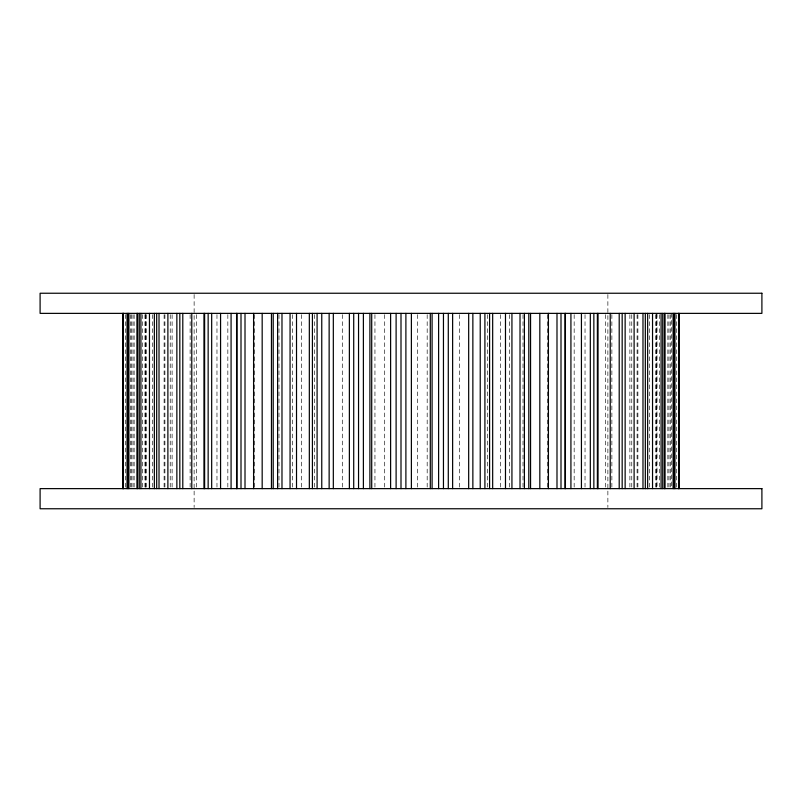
<?xml version="1.0" encoding="UTF-8"?>
<svg xmlns="http://www.w3.org/2000/svg" width="802" height="802" viewBox="0 0 802 802"><rect width="100%" height="100%" fill="white"/><g stroke="black" fill="none" stroke-linecap="round" stroke-linejoin="round"><path stroke-width="0.6" stroke-dasharray="4.01 3.01" d="M676.708 314.625L676.708 487.375M671.404 313.371L671.404 487.375M670.462 314.625L670.462 487.375M669.018 314.625L669.018 487.375M667.865 314.625L667.865 487.375M659.555 314.625L659.555 487.375M656.968 313.371L656.968 487.375M656.778 314.625L656.778 487.375M656.407 314.625L656.407 487.375M655.655 314.625L655.655 487.375M649.69 314.625L649.69 487.375M637.891 314.625L637.891 487.375M637.089 314.625L637.089 487.375M631.765 314.625L631.765 487.375M629.891 314.625L629.891 487.375M611.876 314.625L611.876 487.375M607.876 294.494L607.876 507.506M605.36 314.625L605.36 487.375M585.029 314.625L585.029 487.375M574.162 314.625L574.162 487.375M547.325 314.625L547.325 487.375M523.014 314.625L523.014 487.375M509.501 314.625L509.501 487.375M500.418 314.625L500.418 487.375M487.335 314.625L487.335 487.375M459.596 314.625L459.596 487.375M427.175 314.625L427.175 487.375M417.411 314.625L417.411 487.375M384.709 314.625L384.709 487.375M374.945 314.625L374.945 487.375M342.294 314.625L342.294 487.375M314.665 314.625L314.665 487.375M301.582 314.625L301.582 487.375M292.499 314.625L292.499 487.375M278.986 314.625L278.986 487.375M254.675 314.625L254.675 487.375M227.838 314.625L227.838 487.375M216.971 314.625L216.971 487.375M196.64 314.625L196.64 487.375M194.124 294.494L194.124 507.506M190.124 314.625L190.124 487.375M172.109 314.625L172.109 487.375M170.235 314.625L170.235 487.375M164.911 314.625L164.911 487.375M164.109 314.625L164.109 487.375M152.31 314.625L152.31 487.375M146.345 314.625L146.345 488.629M145.593 314.625L145.593 487.375M145.222 314.625L145.222 487.375M145.032 314.625L145.032 487.375M142.445 314.625L142.445 487.375M134.135 314.625L134.135 487.375M132.982 314.625L132.982 487.375M131.538 314.625L131.538 487.375M130.616 314.625L130.596 487.375M125.292 314.625L125.292 488.629"/><path stroke-width="1.2" d="M679.093 313.371L679.093 488.629M678.903 313.371L678.903 488.629M678.713 313.371L678.713 488.629M674.953 313.371L674.953 488.629M674.021 313.371L674.021 488.629M673.089 313.371L673.089 488.629M665.058 313.371L665.058 488.629M664.387 313.371L664.387 488.629M662.733 313.371L662.733 488.629M661.079 313.371L661.079 488.629M652.537 313.371L652.537 488.629M647.655 313.371L647.655 488.629M645.319 313.371L645.319 488.629M642.983 313.371L642.983 488.629M634.111 313.371L634.111 488.629M625.139 313.371L625.139 488.629M622.172 313.371L622.172 488.629M619.204 313.371L619.204 488.629M610.222 313.371L610.222 488.629M598.041 313.371L598.041 488.629M597.38 313.371L597.38 488.629M593.851 313.371L593.851 488.629M590.322 313.371L590.322 488.629M581.43 313.371L581.43 488.629M570.924 313.371L570.924 488.629M565.41 313.371L565.41 488.629M565.009 313.371L565.009 488.629M560.999 313.371L560.999 488.629M556.989 313.371L556.989 488.629M548.418 313.371L548.418 488.629M539.826 313.371L539.826 488.629M530.553 313.371L530.553 488.629M528.789 313.371L528.789 488.629M524.398 313.371L524.398 488.629M520.017 313.371L520.017 488.629M511.937 313.371L511.937 488.629M505.481 313.371L505.481 488.629M492.669 313.371L492.669 488.629M489.581 313.371L489.581 488.629M484.909 313.371L484.909 488.629M480.238 313.371L480.238 488.629M472.859 313.371L472.859 488.629M468.679 313.371L468.679 488.629M452.629 313.371L452.629 488.629M448.288 313.371L448.288 488.629M443.456 313.371L443.456 488.629M438.614 313.371L438.614 488.629M432.098 313.371L432.098 488.629M430.293 313.371L430.293 488.629M411.386 313.371L411.386 488.629M405.892 313.371L405.892 488.629M401 313.371L401 488.629M396.108 313.371L396.108 488.629M390.614 313.371L390.614 488.629M371.707 313.371L371.707 488.629M369.902 313.371L369.902 488.629M363.386 313.371L363.386 488.629M358.544 313.371L358.544 488.629M353.712 313.371L353.712 488.629M349.371 313.371L349.371 488.629M333.321 313.371L333.321 488.629M329.141 313.371L329.141 488.629M321.762 313.371L321.762 488.629M317.091 313.371L317.091 488.629M312.419 313.371L312.419 488.629M309.331 313.371L309.331 488.629M296.519 313.371L296.519 488.629M290.063 313.371L290.063 488.629M281.983 313.371L281.983 488.629M277.602 313.371L277.602 488.629M273.211 313.371L273.211 488.629M271.447 313.371L271.447 488.629M262.174 313.371L262.174 488.629M253.582 313.371L253.582 488.629M245.011 313.371L245.011 488.629M241.001 313.371L241.001 488.629M236.991 313.371L236.991 488.629M236.59 313.371L236.59 488.629M231.076 313.371L231.076 488.629M220.57 313.371L220.57 488.629M211.678 313.371L211.678 488.629M208.149 313.371L208.149 488.629M204.62 313.371L204.62 488.629M203.959 313.371L203.959 488.629M191.778 313.371L191.778 488.629M182.796 313.371L182.796 488.629M179.828 313.371L179.828 488.629M176.861 313.371L176.861 488.629M167.889 313.371L167.889 488.629M159.017 313.371L159.017 488.629M156.681 313.371L156.681 488.629M154.345 313.371L154.345 488.629M149.463 313.371L149.463 488.629M140.921 313.371L140.921 488.629M139.267 313.371L139.267 488.629M137.613 313.371L137.613 488.629M136.941 313.371L136.941 488.629M128.911 313.371L128.911 488.629M127.979 313.371L127.979 488.629M127.047 313.371L127.047 488.629M123.287 313.371L123.287 488.629M123.097 313.371L123.097 488.629M122.906 313.371L122.906 488.629M761.9 293.241L40.1 293.241L40.1 313.371L761.9 313.371L761.9 293.241M761.9 488.629L40.1 488.629L40.1 508.759L761.9 508.759L761.9 488.629"/></g></svg>
